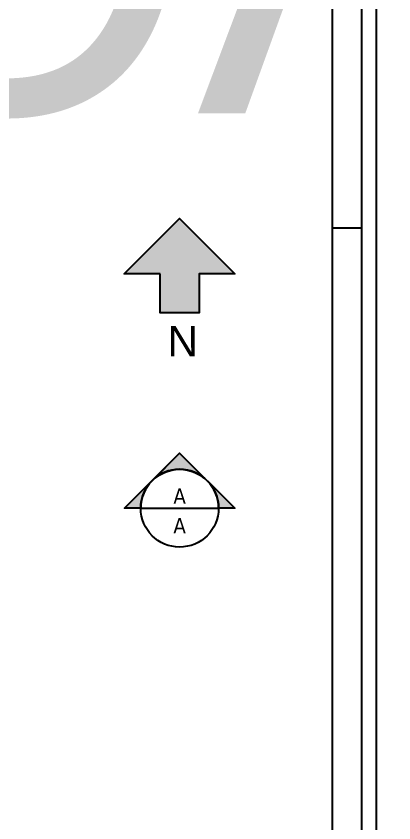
# Model space of a CAD drawing. Header units: metres. Extents: x 0 to 327, y 17 to 88.
# Drawn here: x 150.27 to 156.69, y 49.72 to 63.43 of the extents above; entities that cross this region are included whole.
import ezdxf
from ezdxf.enums import TextEntityAlignment as Align

# ---------------------------------------------------------------- set-up
doc = ezdxf.new("R2018")
doc.units = ezdxf.units.M
doc.header["$LTSCALE"] = 0.5
doc.linetypes.add('DIVIDE', pattern=[31.75, 12.7, -6.35, 0, -6.35, 0, -6.35])
doc.layers.add('0_MRG_AUX', color=7, linetype='Continuous', true_color=0xecbcd1, plot=False)
for name, color, linetype in [('ARQ_PROJ SUP', 1, 'DIVIDE'), ('ARQ_SIMB 01', 1, 'Continuous'), ('CAR_TEXTO_CINZA', 8, 'Continuous'), ('CAR_TEXTO_PRETO', 1, 'Continuous'), ('MRG_EXTERNA', 1, 'Continuous'), ('MRG_INTERNA', 2, 'Continuous'), ('SIMB_01', 1, 'Continuous'), ('SIMB_PREENCHIMENTO', 253, 'Continuous')]:
    doc.layers.add(name, color=color, linetype=linetype)
doc.styles.add('Annot_3.5mm', font='arial.ttf', dxfattribs={"height": 3.5})
doc.styles.add('Arial', font='arial.ttf')
doc.styles.get("Standard").update_dxf_attribs({"font": 'arial.ttf'})
doc.styles.add('Tahoma', font='tahoma.ttf')

# ---------------------------------------------------------------- blocks, each defined once
blk = doc.blocks.new('norte')
at = {"layer": 'SIMB_PREENCHIMENTO'}
blk.add_hatch(color=256, dxfattribs=at).paths.add_polyline_path([(-6.363, -6.363), (-2.25, -6.363), (-2.25, -10.863), (2.25, -10.863), (2.25, -6.363), (6.363, -6.363), (0, 0)])
at = {"layer": 'SIMB_01'}
blk.add_lwpolyline([(-2.25, -6.363), (-6.363, -6.363), (0, 0), (6.363, -6.363), (2.25, -6.363), (2.25, -10.863), (-2.25, -10.863)], close=True, dxfattribs=at)
at = {"layer": 'SIMB_01', "insert": (-1.399, -12.389), "char_height": 3.5, "width": 3.7, "attachment_point": 1, "style": 'Annot_3.5mm'}
blk.add_mtext('N', dxfattribs=at)
blk = doc.blocks.new('*U31')
h = blk.add_hatch(color=256)
edge = h.paths.add_edge_path()
edge.add_line((-6.35, 0), (-8.98, 0))
edge.add_line((-8.98, 0), (0, 8.98))
edge.add_line((0, 8.98), (8.98, 0))
edge.add_line((8.98, 0), (6.35, 0))
edge.add_arc((0, 0), 6.35, 0, 180)
blk.add_line((-6.35, 0), (6.35, 0))
for points in [[(-6.35, 0), (-8.98, 0), (0, 8.98), (8.98, 0), (6.35, 0, 1)], [(4.49, 4.49, 0.414214), (-4.49, 4.49), (0, 8.98), (4.49, 4.49)]]:
    blk.add_lwpolyline(points, format="xyb", close=True)
blk.add_circle((0, 0), 6.35)
at = {"style": 'Tahoma', "flags": 8}
blk.add_attdef('NÚMEROVISTA', text='', height=2.5, dxfattribs=at).set_placement((0, 0), align=Align.BOTTOM_CENTER)
blk.add_attdef('NÚMERODEFOLHAS', text='', height=2.5, dxfattribs=at).set_placement((0, -1.59), align=Align.TOP_CENTER)
blk = doc.blocks.new('FORMATO_A2mmD')
at = {"layer": '0_MRG_AUX'}
blk.add_lwpolyline([(5, -5), (5, 425), (-599, 425), (-599, -5)], close=True, dxfattribs=at)
at = {"layer": 'MRG_EXTERNA'}
blk.add_lwpolyline([(0, 0), (0, 420), (-594, 420), (-594, 0)], close=True, dxfattribs=at)
at = {"layer": 'MRG_INTERNA'}
blk.add_line((-10, 297), (0, 297), dxfattribs=at)
blk.add_lwpolyline([(-569, 410), (-569, 10), (-10, 10), (-10, 410)], close=True, dxfattribs=at)
blk = doc.blocks.new('carimbo')
at = {"layer": 'CAR_TEXTO_CINZA', "style": 'Arial', "flags": 8}
blk.add_attdef('FASE', (-0.17336, 0.04), '', height=0.002, dxfattribs=at)
blk.add_attdef('A/S', text='', height=0.002, dxfattribs=at).set_placement((-0.00329, 0.02776), align=Align.RIGHT)
at = {"layer": 'CAR_TEXTO_PRETO', "lineweight": 30, "flags": 104}
blk.add_attdef('TITULO_01', text='', height=0.003, dxfattribs=at).set_placement((-0.11218, 0.00625), align=Align.MIDDLE_CENTER)
at = {"layer": 'CAR_TEXTO_PRETO', "linetype": 'Continuous', "style": 'Arial', "flags": 8}
for tag, p, height in [('IES-CURSO', (-0.17336, 0.045), 0.006), ('NOME', (-0.17336, 0.033), 0.005)]:
    blk.add_attdef(tag, p, '', height=height, dxfattribs=at)
at = {"layer": 'CAR_TEXTO_PRETO', "style": 'Arial', "flags": 8}
for tag, p in [('DISCIPLINA', (-0.15782, 0.0275)), ('DOCENTE', (-0.15788, 0.024)), ('DATAEMISSÃO', (-0.03335, 0.00815)), ('REVN', (-0.03563, 0.00379))]:
    blk.add_attdef(tag, p, '', height=0.002, dxfattribs=at)
for tag, p in [('NUM', (-0.02629, 0.02054)), ('TOT', (-0.01095, 0.02054))]:
    blk.add_attdef(tag, text='', height=0.0045, dxfattribs=at).set_placement(p, align=Align.MIDDLE_CENTER)
at = {"layer": 'CAR_TEXTO_PRETO', "lineweight": 30, "flags": 104}
blk.add_attdef('DISCENTE', text='', height=0.002, dxfattribs=at).set_placement((-0.15757, 0.01762), align=Align.MIDDLE_LEFT)
at = {"layer": 'CAR_TEXTO_PRETO', "style": 'Arial'}
blk.add_attdef('ESCALA', (-0.03346, 0.01285), '', height=0.002, dxfattribs=at)
at = {"layer": 'CAR_TEXTO_PRETO', "style": 'Arial', "flags": 8}
blk.add_attdef('REVDATA', text='', height=0.002, dxfattribs=at).set_placement((-0.00337, 0.00365), align=Align.RIGHT)

msp = doc.modelspace()

# ---------------------------------------------------------------- block references
ref = msp.add_blockref('carimbo', (151.915, 66.962), dxfattribs=dict(xscale=58.26757068096401, yscale=58.26757068096401, zscale=58.26757068096401))
lines = msp.add_mtext('JOÃO VICTOR ARAUJO E JOAQUIM SETUBAL', dxfattribs={"layer": 'CAR_TEXTO_CINZA', "insert": (142.734, 67.989), "char_height": 6.20928, "attachment_point": 1})
ref.add_attrib('DISCENTE', '', (142.734, 67.989), dxfattribs={"flags": 104}).embed_mtext(lines)
at = {"xscale": 0.04983061634150805, "yscale": 0.04983061634150805, "zscale": 0.04983061634150805}
msp.add_blockref('FORMATO_A2mmD', (156.144, 45.037), dxfattribs=at)
at = {"layer": 'ARQ_PROJ SUP', "xscale": 0.147627440003073, "yscale": 0.147627440003073, "zscale": 0.147627440003073}
msp.add_blockref('norte', (153.049, 59.994), dxfattribs=at)
at = {"layer": 'ARQ_SIMB 01'}
ref = msp.add_blockref('*U31', (153.049, 55.069), dxfattribs=dict(at, xscale=0.1040980969445253, yscale=0.1040980969445253, zscale=0.1040980969445253))
ref.add_attrib('NÚMEROVISTA', 'A', dxfattribs={"layer": '0', "height": 0.26, "style": 'Tahoma'}).set_placement((153.049, 55.069), align=Align.BOTTOM_CENTER)
ref.add_attrib('NÚMERODEFOLHAS', 'A', dxfattribs={"layer": '0', "height": 0.26, "style": 'Tahoma'}).set_placement((153.049, 54.904), align=Align.TOP_CENTER)

doc.saveas('drawing.dxf')
